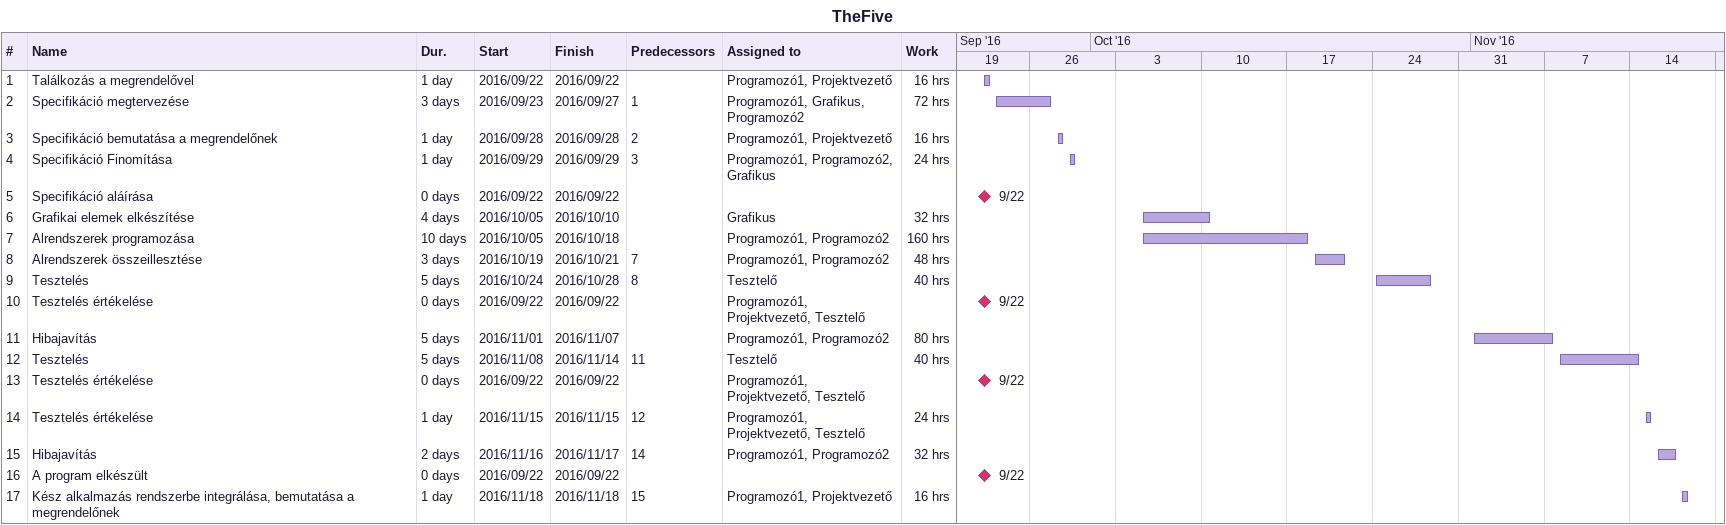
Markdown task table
TheFive

| ID | Task | Duration | Start | Finish | Predecessors | Resources | Work (h) |
|---|---|---|---|---|---|---|---|
| 1 | Találkozás a megrendelővel | 1d | 2016-09-22 | 2016-09-22 |  | Programozó1, Projektvezető | 16 |
| 2 | Specifikáció megtervezése | 3d | 2016-09-23 | 2016-09-27 | 1 | Programozó1, Grafikus, Programozó2 | 72 |
| 3 | Specifikáció bemutatása a megrendelőnek | 1d | 2016-09-28 | 2016-09-28 | 2 | Programozó1, Projektvezető | 16 |
| 4 | Specifikáció Finomítása | 1d | 2016-09-29 | 2016-09-29 | 3 | Programozó1, Programozó2, Grafikus | 24 |
| 5 | Specifikáció aláírása | 0d | 2016-09-22 | 2016-09-22 |  |  |  |
| 6 | Grafikai elemek elkészítése | 4d | 2016-10-05 | 2016-10-10 |  | Grafikus | 32 |
| 7 | Alrendszerek programozása | 10d | 2016-10-05 | 2016-10-18 |  | Programozó1, Programozó2 | 160 |
| 8 | Alrendszerek összeillesztése | 3d | 2016-10-19 | 2016-10-21 | 7 | Programozó1, Programozó2 | 48 |
| 9 | Tesztelés | 5d | 2016-10-24 | 2016-10-28 | 8 | Tesztelő | 40 |
| 10 | Tesztelés értékelése | 0d | 2016-09-22 | 2016-09-22 |  | Programozó1, Projektvezető, Tesztelő |  |
| 11 | Hibajavítás | 5d | 2016-11-01 | 2016-11-07 |  | Programozó1, Programozó2 | 80 |
| 12 | Tesztelés | 5d | 2016-11-08 | 2016-11-14 | 11 | Tesztelő | 40 |
| 13 | Tesztelés értékelése | 0d | 2016-09-22 | 2016-09-22 |  | Programozó1, Projektvezető, Tesztelő |  |
| 14 | Tesztelés értékelése | 1d | 2016-11-15 | 2016-11-15 | 12 | Programozó1, Projektvezető, Tesztelő | 24 |
| 15 | Hibajavítás | 2d | 2016-11-16 | 2016-11-17 | 14 | Programozó1, Programozó2 | 32 |
| 16 | A program elkészült | 0d | 2016-09-22 | 2016-09-22 |  |  |  |
| 17 | Kész alkalmazás rendszerbe integrálása, bemutatása a megrendelőnek | 1d | 2016-11-18 | 2016-11-18 | 15 | Programozó1, Projektvezető | 16 |
